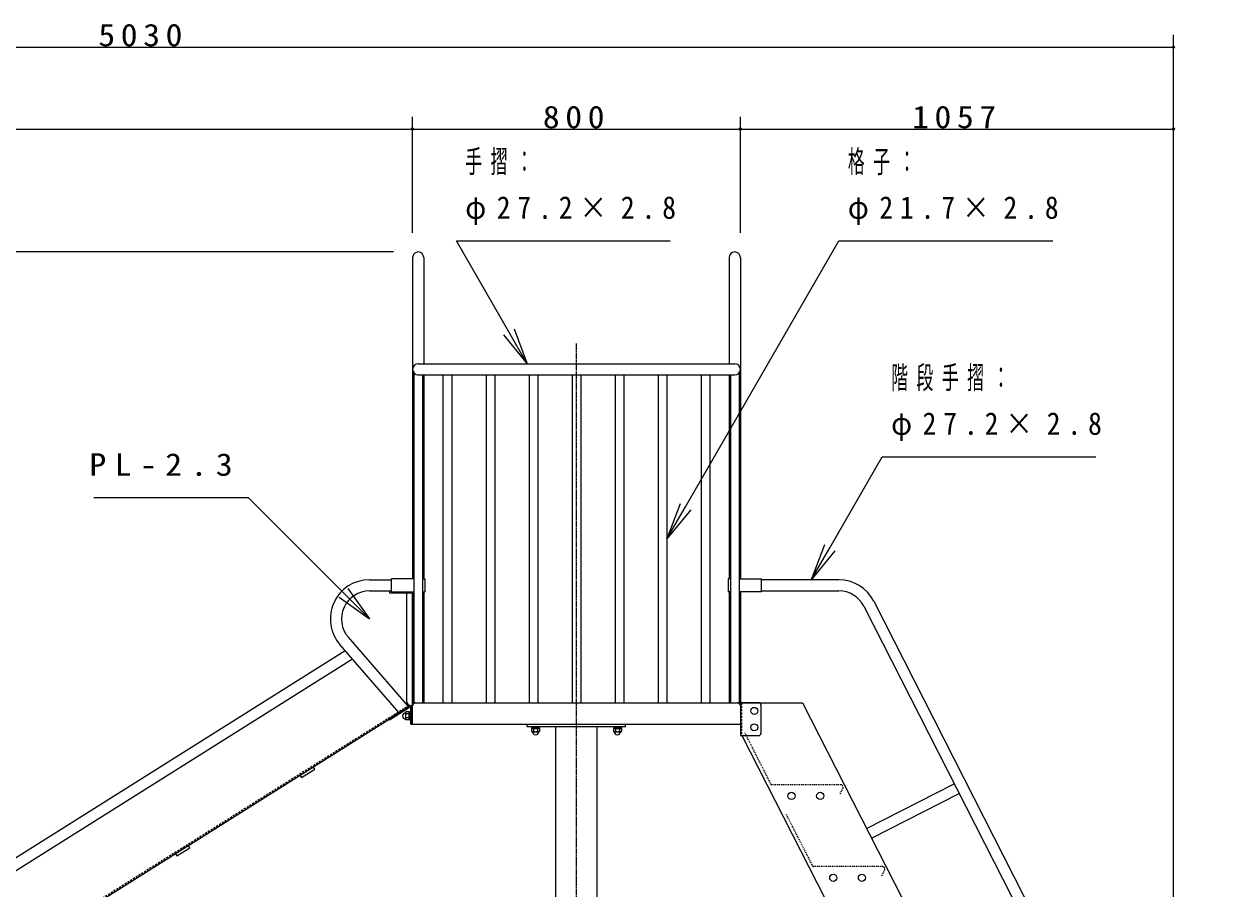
# Model space of a CAD drawing. Units: millimetres at full size. Extents: x -11723 to 28, y -1854 to 8010.
# Drawn here: x -8373 to -5442, y 3575 to 5686 of the extents above; entities that cross this region are included whole.
import ezdxf

# ---------------------------------------------------------------- set-up
doc = ezdxf.new("R2010")
doc.units = ezdxf.units.MM
for name, pattern in [('USER1', [4.5, 2.5, -2]), ('USER2', [6, 3, -1, 1, -1]), ('USER4', [8, 5, -3])]:
    doc.linetypes.add(name, pattern=pattern)
doc.layers.add('線', color=2, linetype='Continuous', lineweight=25)
doc.layers.add('補助', color=2, linetype='Continuous', lineweight=13)
doc.styles.add('ＭＳ ゴシック', font='')
doc.styles.get('ＭＳ ゴシック').set_extended_font_data('MS Gothic')

# ---------------------------------------------------------------- blocks, each defined once
blk = doc.blocks.new('dimension_origin')
at = {"color": 0, "linetype": 'Continuous', "lineweight": -2}
blk.add_circle((0, 0), 1.25, dxfattribs=at)

msp = doc.modelspace()

# ---------------------------------------------------------------- linework, layer by layer
at = {"layer": '線', "color": 7, "lineweight": 13}
for p, q in [((-7424.958, 5116.4), (-7424.958, 4332.575)), ((-7397.758, 5116.4), (-7397.758, 4857.2)), ((-6652.158, 5116.4), (-6652.158, 4857.2)), ((-6624.958, 5116.4), (-6624.958, 4332.575)), ((-7411.358, 4857.2), (-6638.558, 4857.2)), ((-7411.358, 4830), (-6638.558, 4830)), ((-7397.758, 4830), (-7397.758, 4332.575)), ((-7350.808, 4830), (-7350.808, 4030)), ((-7329.108, 4830), (-7329.108, 4030)), ((-7245.808, 4830), (-7245.808, 4030)), ((-7224.108, 4830), (-7224.108, 4030)), ((-7140.808, 4830), (-7140.808, 4030)), ((-7119.108, 4830), (-7119.108, 4030)), ((-7035.808, 4830), (-7035.808, 4030)), ((-7014.108, 4830), (-7014.108, 4030)), ((-6930.808, 4830), (-6930.808, 4030)), ((-6909.108, 4830), (-6909.108, 4030)), ((-6825.808, 4830), (-6825.808, 4030)), ((-6804.108, 4830), (-6804.108, 4030)), ((-6720.808, 4830), (-6720.808, 4030)), ((-6699.108, 4830), (-6699.108, 4030)), ((-6652.158, 4830), (-6652.158, 4332.575)), ((-7530.381, 4330.093), (-7476.758, 4330.093)), ((-6384.726, 4330), (-6573.158, 4330)), ((-7530.17, 4302.893), (-7476.758, 4302.893)), ((-7424.958, 4300.225), (-7424.958, 4030)), ((-7397.758, 4300.225), (-7397.758, 4030)), ((-6652.158, 4300.225), (-6652.158, 4030)), ((-6624.958, 4300.225), (-6624.958, 4030)), ((-6573.158, 4302.8), (-6384.726, 4302.8)), ((-6323.781, 4265.453), (-5589.381, 2824.113)), ((-6299.545, 4277.801), (-5565.146, 2836.461)), ((-7458.631, 4006.479), (-7602.32, 4171.774)), ((-7435.325, 4021.127), (-7581.792, 4189.619)), ((-9851.009, 2736.339), (-7589.897, 4157.483)), ((-9836.534, 2713.31), (-7571.837, 4136.707)), ((-7483.185, 3991.047), (-7434.119, 4021.885)), ((-7481.482, 3988.337), (-7432.416, 4019.176)), ((-7430.991, 4023.036), (-7436.984, 4023.036)), ((-7424.958, 4030), (-6624.958, 4030)), ((-7424.958, 3977.7), (-7424.958, 4022.7)), ((-6579.958, 4030), (-6624.958, 4030)), ((-6624.958, 4030), (-6624.958, 3950)), ((-6624.958, 4022.7), (-6624.958, 3977.7)), ((-6620.958, 4030), (-6473.17, 4030)), ((-6574.958, 4025), (-6574.958, 3955)), ((-6473.17, 4030), (-5442.028, 2006.27)), ((-7481.961, 3989.099), (-9744.581, 2567.007)), ((-7483.185, 3991.047), (-7481.482, 3988.337)), ((-7424.958, 3977.7), (-6624.958, 3977.7)), ((-7075.758, 1630), (-7075.758, 3971.7)), ((-6974.158, 1630), (-6974.158, 3971.7)), ((-6624.958, 3950), (-6579.958, 3950)), ((-6620.958, 3950), (-5591.717, 1930)), ((-6316.958, 3723.418), (-6103.117, 3832.376)), ((-6304.61, 3699.183), (-6090.768, 3808.141))]:
    msp.add_line(p, q, dxfattribs=at)
at = {"layer": '線', "color": 20, "linetype": 'USER2'}
msp.add_line((-7024.958, 1430), (-7024.958, 4907.2), dxfattribs=at)
at = {"layer": '線'}
for p, q in [((-7422.208, 4835.4), (-7422.208, 4030)), ((-7400.508, 4830), (-7400.508, 4030)), ((-6649.408, 4830), (-6649.408, 4030)), ((-6627.708, 4835.4), (-6627.708, 4030)), ((-7476.758, 4300.225), (-7476.758, 4332.575)), ((-7422.208, 4332.575), (-7476.758, 4332.575)), ((-7400.508, 4332.575), (-7395.183, 4332.575)), ((-7395.183, 4332.575), (-7395.183, 4300.225)), ((-6649.408, 4332.575), (-6654.733, 4332.575)), ((-6654.733, 4332.575), (-6654.733, 4300.225)), ((-6627.708, 4332.575), (-6573.158, 4332.575)), ((-6573.158, 4300.225), (-6573.158, 4332.575)), ((-7480.991, 4302.893), (-7480.991, 4297.893)), ((-7480.991, 4297.893), (-7430.991, 4297.893)), ((-7476.758, 4300.225), (-7422.208, 4300.225)), ((-7438.958, 4297.893), (-7424.958, 4297.893)), ((-7438.958, 4031.646), (-7438.958, 4297.893)), ((-7424.958, 4023.036), (-7424.958, 4297.893)), ((-7400.508, 4300.225), (-7395.183, 4300.225)), ((-6649.408, 4300.225), (-6654.733, 4300.225)), ((-6573.158, 4300.225), (-6627.708, 4300.225)), ((-7433.988, 4023.036), (-7438.958, 4031.646)), ((-7433.988, 4023.036), (-7424.958, 4023.036)), ((-7429.658, 3977.7), (-7429.658, 4017.652)), ((-7426.458, 4017.652), (-7426.458, 3977.7)), ((-7424.958, 4030), (-7424.958, 4022.7)), ((-7424.958, 3977.7), (-7424.958, 4026.2)), ((-6624.958, 4030), (-6624.958, 4022.7)), ((-7441.255, 4007.515), (-7442.158, 4005.95)), ((-7442.158, 4005.95), (-7442.158, 3989.45)), ((-7441.255, 3987.885), (-7442.158, 3989.45)), ((-7434.158, 4007.515), (-7441.255, 4007.515)), ((-7434.158, 4002.607), (-7441.255, 4002.607)), ((-7434.158, 3992.793), (-7441.255, 3992.793)), ((-7434.158, 3987.885), (-7441.255, 3987.885)), ((-7434.158, 4007.515), (-7434.158, 3987.885)), ((-7434.158, 4006.9), (-7434.158, 3988.5)), ((-7431.658, 4006.9), (-7434.158, 4006.9)), ((-7434.158, 3997.831), (-7431.658, 3998.501)), ((-7434.158, 3996.899), (-7431.658, 3997.569)), ((-7431.658, 3988.5), (-7434.158, 3988.5)), ((-7429.658, 4007.7), (-7431.658, 4007.7)), ((-7431.658, 4007.7), (-7431.658, 3987.7)), ((-7431.658, 4006.9), (-7431.658, 3988.5)), ((-7429.658, 3987.7), (-7431.658, 3987.7)), ((-7429.658, 4007.7), (-7429.658, 3987.7)), ((-7429.658, 3977.7), (-7426.458, 3977.7)), ((-7424.958, 3977.7), (-7426.458, 3977.7)), ((-7144.958, 3971.7), (-7144.958, 3977.7)), ((-7144.958, 3977.7), (-6904.958, 3977.7)), ((-7144.958, 3971.7), (-6904.958, 3971.7)), ((-7134.958, 3971.724), (-7134.958, 3969.724)), ((-7134.958, 3971.724), (-7114.958, 3971.724)), ((-7134.958, 3969.724), (-7114.958, 3969.724)), ((-7134.773, 3967.224), (-7115.144, 3967.224)), ((-7134.773, 3967.224), (-7134.773, 3960.128)), ((-7134.773, 3960.128), (-7133.208, 3959.224)), ((-7134.158, 3969.724), (-7115.758, 3969.724)), ((-7134.158, 3969.724), (-7134.158, 3967.224)), ((-7134.158, 3967.224), (-7115.758, 3967.224)), ((-7133.208, 3959.224), (-7116.708, 3959.224)), ((-7129.866, 3967.224), (-7129.866, 3960.128)), ((-7125.089, 3967.224), (-7125.759, 3969.724)), ((-7124.158, 3967.224), (-7124.828, 3969.724)), ((-7120.051, 3967.224), (-7120.051, 3960.128)), ((-7115.144, 3960.128), (-7116.708, 3959.224)), ((-7115.758, 3969.724), (-7115.758, 3967.224)), ((-7115.144, 3967.224), (-7115.144, 3960.128)), ((-7114.958, 3971.724), (-7114.958, 3969.724)), ((-6934.958, 3971.724), (-6934.958, 3969.724)), ((-6934.958, 3971.724), (-6914.958, 3971.724)), ((-6934.958, 3969.724), (-6914.958, 3969.724)), ((-6934.773, 3967.224), (-6915.144, 3967.224)), ((-6934.773, 3967.224), (-6934.773, 3960.128)), ((-6934.773, 3960.128), (-6933.208, 3959.224)), ((-6934.158, 3969.724), (-6915.758, 3969.724)), ((-6934.158, 3969.724), (-6934.158, 3967.224)), ((-6934.158, 3967.224), (-6915.758, 3967.224)), ((-6933.208, 3959.224), (-6916.708, 3959.224)), ((-6929.866, 3967.224), (-6929.866, 3960.128)), ((-6925.089, 3967.224), (-6925.759, 3969.724)), ((-6924.158, 3967.224), (-6924.828, 3969.724)), ((-6920.051, 3967.224), (-6920.051, 3960.128)), ((-6915.144, 3960.128), (-6916.708, 3959.224)), ((-6915.758, 3969.724), (-6915.758, 3967.224)), ((-6915.144, 3967.224), (-6915.144, 3960.128)), ((-6914.958, 3971.724), (-6914.958, 3969.724)), ((-6904.958, 3971.7), (-6904.958, 3977.7))]:
    msp.add_line(p, q, dxfattribs=at)
at = {"layer": '線', "color": 4, "linetype": 'USER4'}
for p, q in [((-9746.603, 2570.225), (-7434.917, 4023.155)), ((-6621.758, 4030), (-6621.758, 3950))]:
    msp.add_line(p, q, dxfattribs=at)
at = {"layer": '線', "color": 4, "linetype": 'USER1'}
for p, q in [((-6549.875, 3830.713), (-6614.156, 3956.871)), ((-6379.726, 3830.003), (-6548.717, 3830.003)), ((-6374.736, 3821.861), (-6382.678, 3806.274)), ((-6447.97, 3630.713), (-6512.251, 3756.871)), ((-6277.821, 3630.003), (-6446.811, 3630.003)), ((-6272.831, 3621.861), (-6280.773, 3606.274))]:
    msp.add_line(p, q, dxfattribs=at)
at = {"layer": '線', "color": 7, "lineweight": 13}
for points in [[(-7699.056, 3852.652), (-7695.863, 3847.572), (-7663.69, 3867.793), (-7666.883, 3872.873)], [(-8003.852, 3661.082), (-8000.66, 3656.002), (-7968.487, 3676.224), (-7971.679, 3681.304)]]:
    msp.add_lwpolyline(points, close=True, dxfattribs=at)
at = {"layer": '線'}
for centre in [(-6590.958, 4010), (-6590.958, 3970), (-6500.126, 3802.703), (-6430.126, 3802.703), (-6398.221, 3602.703), (-6328.221, 3602.703)]:
    msp.add_circle(centre, 8.65, dxfattribs=at)
at = {"layer": '線', "color": 7, "lineweight": 13}
for centre, radius, start, end in [((-7411.358, 5116.4), 13.6, 0, 180), ((-6638.558, 5116.4), 13.6, 0, 180), ((-7411.358, 4843.6), 13.6, 90, 270), ((-6638.558, 4843.6), 13.6, 270, 90), ((-7530.17, 4234.493), 95.6, 90, 221), ((-6384.726, 4234.4), 95.6, 27, 90), ((-7530.17, 4234.493), 68.4, 90, 221), ((-6384.726, 4234.4), 68.4, 27, 90), ((-7431.458, 4017.652), 5, 0, 122.15), ((-7431.458, 4017.652), 1.8, 0, 122.15), ((-7417.658, 4022.7), 7.3, 90, 180), ((-6632.258, 4022.7), 7.3, 0, 90), ((-6579.958, 4025), 5, 0, 90), ((-6579.958, 3955), 5, 270, 0)]:
    msp.add_arc(centre, radius, start, end, dxfattribs=at)
at = {"layer": '線'}
for centre, radius, start, end in [((-7442.158, 3997.7), 7.5, 90, 270), ((-7428.379, 3997.7), 13.779, 159.136, 200.864), ((-7437.005, 4005.061), 4.907, 150.00001, 209.99999), ((-7437.005, 3990.339), 4.907, 150.00001, 209.99999), ((-7132.32, 3964.378), 4.907, 240.00001, 299.99999), ((-7124.958, 3959.224), 7.5, 180, 0), ((-7124.958, 3973.003), 13.779, 249.136, 290.864), ((-7117.597, 3964.378), 4.907, 240.00001, 299.99999), ((-6932.32, 3964.378), 4.907, 240.00001, 299.99999), ((-6924.958, 3959.224), 7.5, 180, 0), ((-6924.958, 3973.003), 13.779, 249.136, 290.864), ((-6917.597, 3964.378), 4.907, 240.00001, 299.99999)]:
    msp.add_arc(centre, radius, start, end, dxfattribs=at)
at = {"layer": '線', "color": 4, "linetype": 'USER1'}
for centre, radius, start, end in [((-6548.717, 3831.303), 1.3, 207, 270), ((-6379.726, 3824.403), 5.6, 333, 90), ((-6446.811, 3631.303), 1.3, 207, 270), ((-6277.821, 3624.403), 5.6, 333, 90)]:
    msp.add_arc(centre, radius, start, end, dxfattribs=at)
at = {"layer": '補助'}
for p, q in [((-5567.828, 2390), (-5567.828, 5660)), ((-10597.489, 5630), (-5567.828, 5630)), ((-7424.958, 5176.4), (-7424.958, 5460)), ((-7424.958, 5176.4), (-7424.958, 5460)), ((-6624.958, 5176.4), (-6624.958, 5460)), ((-6624.958, 5176.4), (-6624.958, 5460)), ((-5567.828, 2390), (-5567.828, 5460)), ((-10597.489, 5430), (-7424.958, 5430)), ((-7424.958, 5430), (-6624.958, 5430)), ((-6624.958, 5430), (-5567.828, 5430)), ((-7471.359, 5130), (-11191.089, 5130))]:
    msp.add_line(p, q, dxfattribs=at)
at = {"layer": '補助', "lineweight": 25}
for p, q in [((-7318.164, 5157.2), (-7288.164, 5157.2)), ((-7189.958, 4935.142), (-7318.164, 5157.2)), ((-7288.164, 5157.2), (-6796.3, 5157.2)), ((-6759.108, 4507.942), (-6384.259, 5157.2)), ((-6384.259, 5157.2), (-6354.259, 5157.2)), ((-6354.259, 5157.2), (-5862.395, 5157.2)), ((-7202.949, 4927.642), (-7144.958, 4857.2)), ((-7144.958, 4857.2), (-7189.958, 4935.142)), ((-7176.968, 4942.642), (-7144.958, 4857.2)), ((-6406.93, 4407.942), (-6278.725, 4630)), ((-6278.725, 4630), (-6248.725, 4630)), ((-6248.725, 4630), (-5756.861, 4630)), ((-7855.77, 4530.093), (-8202.699, 4530.093)), ((-7825.77, 4530.093), (-7855.77, 4530.093)), ((-7593.81, 4298.133), (-7825.77, 4530.093)), ((-6772.099, 4515.442), (-6804.108, 4430)), ((-6804.108, 4430), (-6759.108, 4507.942)), ((-6746.118, 4500.442), (-6804.108, 4430)), ((-6419.92, 4415.442), (-6451.93, 4330)), ((-6451.93, 4330), (-6406.93, 4407.942)), ((-6393.94, 4400.442), (-6451.93, 4330)), ((-7604.416, 4287.526), (-7530.17, 4234.493)), ((-7530.17, 4234.493), (-7593.81, 4298.133)), ((-7583.203, 4308.739), (-7530.17, 4234.493))]:
    msp.add_line(p, q, dxfattribs=at)

# ---------------------------------------------------------------- block references
at = {"layer": '補助', "xscale": 2, "yscale": 2, "rotation": 180}
for p in [(-5567.828, 5630), (-7424.958, 5430), (-6624.958, 5430), (-5567.828, 5430)]:
    msp.add_blockref('dimension_origin', p, dxfattribs=at)
at = {"layer": '補助', "xscale": 2, "yscale": 2}
for p in [(-7424.958, 5430), (-6624.958, 5430)]:
    msp.add_blockref('dimension_origin', p, dxfattribs=at)

# ---------------------------------------------------------------- texts
at = {"layer": '補助', "char_height": 54.99, "style": 'ＭＳ ゴシック'}
for s, insert, attachment_point in [('\\T1.33;\\W1.1;5030', (-8082.659, 5631), 8), ('\\T1.33;\\W1.1;800', (-7024.958, 5431), 8), ('\\T1.33;\\W1.1;1057', (-6096.393, 5431), 8), ('\\T1.5;\\W0.55;手摺：', (-7296.414, 5378.45), 1), ('\\T1.5;\\W0.55;格子：', (-6362.509, 5378.45), 1), ('\\T1.5;\\W0.9;φ27.2×2.8', (-7296.414, 5265.95), 1), ('\\T1.5;\\W0.9;φ21.7×2.8', (-6362.509, 5265.95), 1), ('\\T1.5;\\W0.55;階段手摺：', (-6256.975, 4851.25), 1), ('\\T1.5;\\W0.9;φ27.2×2.8', (-6256.975, 4738.75), 1), ('\\T1.5;\\W1.1;PL-2.3', (-8213.949, 4638.843), 1)]:
    msp.add_mtext(s, dxfattribs=dict(at, insert=insert, attachment_point=attachment_point))

doc.saveas('drawing.dxf')
